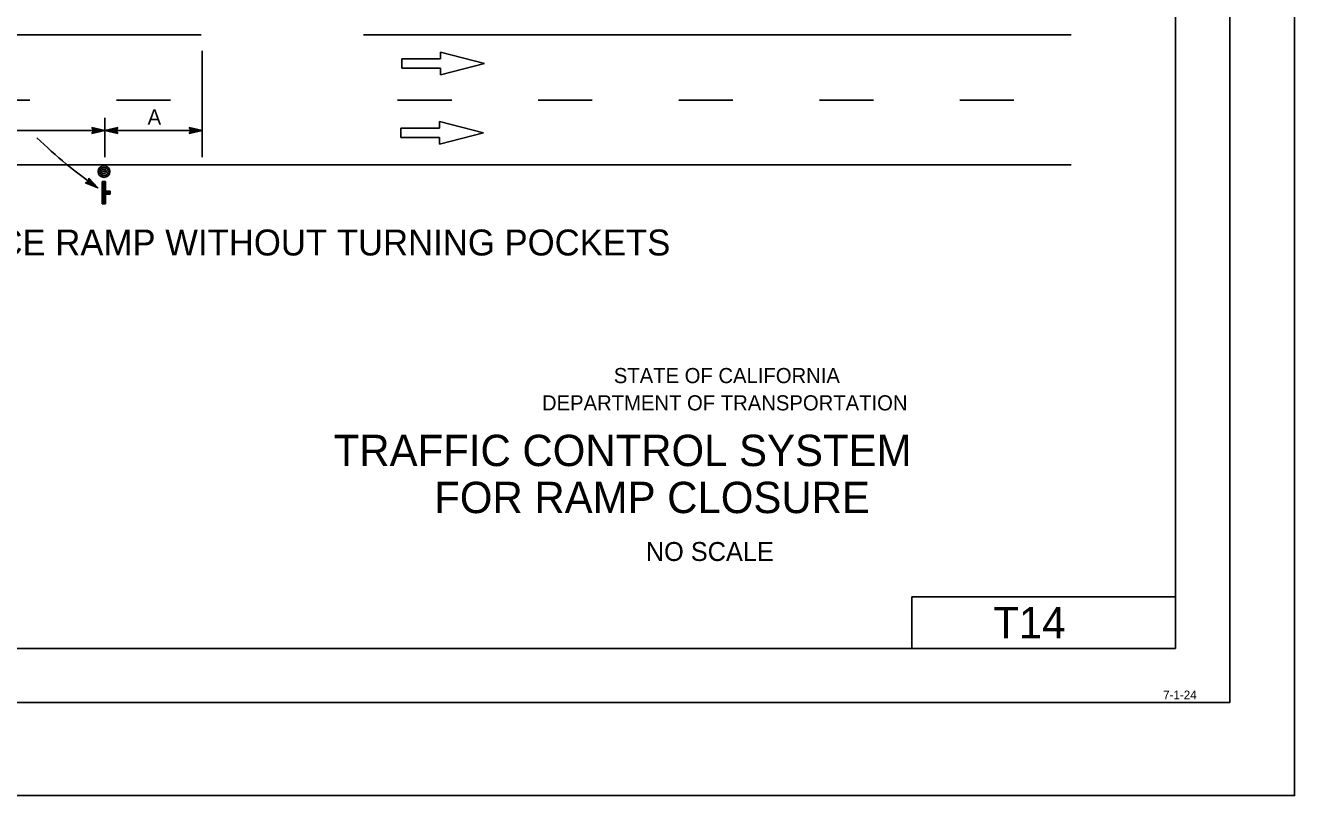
# Model space of a CAD drawing. Extents: x -893 to 867, y -474 to 712.
# Drawn here: x 280 to 867, y -474 to -118 of the extents above; entities that cross this region are included whole.
import ezdxf

# ---------------------------------------------------------------- set-up
doc = ezdxf.new("R2010")
doc.units = 0
for name, color, linetype in [('border_INSIDE-BORDER-anno', 7, 'Continuous'), ('border_PLOTTING-ELEMENTS', 7, 'Continuous'), ('border_rw_22x34_Cut_Lines', 7, 'Continuous'), ('border_SHEET', 7, 'Continuous'), ('border_WITHIN-BORDER-anno', 7, 'Continuous'), ('pp_PRESENTATION', 7, 'Continuous'), ('tcd_PVMT-MARKER', 7, 'Continuous'), ('tcd_PVMT-MARKER-anno', 7, 'Continuous'), ('tcd_SIGN-ROADSIDE', 7, 'Continuous'), ('tcd_SIGN-ROADSIDE-anno', 7, 'Continuous')]:
    doc.layers.add(name, color=color, linetype=linetype)

msp = doc.modelspace()

# ---------------------------------------------------------------- linework, layer by layer
at = {"layer": 'border_PLOTTING-ELEMENTS'}
for points in [[(-893.46, -474.05), (866.54, -474.05), (866.54, 711.95), (-893.46, 711.95)], [(-863.46, 668.95), (836.54, 668.95), (836.54, -431.05), (-863.46, -431.05)]]:
    msp.add_lwpolyline(points, close=True, dxfattribs=at)
at = {"layer": 'border_rw_22x34_Cut_Lines'}
msp.add_lwpolyline([(-863.46, 668.95), (836.54, 668.95), (836.54, -431.05), (-863.46, -431.05)], close=True, dxfattribs=at)
at = {"layer": 'border_SHEET'}
for p, q in [((811.54, 643.95), (811.54, -406.05)), ((689.51, -406.05), (689.51, -382.05)), ((689.51, -382.05), (811.51, -382.05)), ((811.54, -406.05), (-813.46, -406.05))]:
    msp.add_line(p, q, dxfattribs=at)
at = {"layer": 'pp_PRESENTATION'}
for p, q in [((453.74, -135.48), (453.74, -133.36)), ((453.74, -133.36), (471.67, -133.36)), ((471.67, -133.36), (471.67, -130.27)), ((471.67, -130.27), (491.99, -135.48)), ((453.74, -137.61), (453.74, -135.48)), ((471.67, -137.61), (453.74, -137.61)), ((491.99, -135.48), (471.67, -140.7)), ((471.67, -140.7), (471.67, -137.61)), ((471.17, -165.43), (471.17, -162.34)), ((471.17, -162.34), (491.49, -167.56)), ((453.24, -167.56), (453.24, -165.43)), ((453.24, -165.43), (471.17, -165.43)), ((453.24, -169.68), (453.24, -167.56)), ((471.17, -169.68), (453.24, -169.68)), ((491.49, -167.56), (471.17, -172.78)), ((471.17, -172.78), (471.17, -169.68))]:
    msp.add_line(p, q, dxfattribs=at)
at = {"layer": 'tcd_PVMT-MARKER'}
for p, q in [((61, -122.26), (361, -122.26)), ((436.08, -122.26), (763.28, -122.26)), ((61, -182.26), (763.28, -182.26))]:
    msp.add_line(p, q, dxfattribs=at)
for points in [[(256.79, -152.41), (281.79, -152.41)], [(321.79, -152.41), (346.79, -152.41)], [(451.79, -152.41), (476.79, -152.41)], [(516.79, -152.41), (541.79, -152.41)], [(581.79, -152.41), (606.79, -152.41)], [(646.79, -152.41), (671.79, -152.41)], [(711.79, -152.41), (736.79, -152.41)]]:
    msp.add_lwpolyline(points, dxfattribs=at)
at = {"layer": 'tcd_SIGN-ROADSIDE'}
for p, q in [((316.73, -190.04), (315.26, -190.04)), ((315.26, -190.04), (315.26, -200.37)), ((315.99, -190.04), (315.99, -200.37)), ((316.73, -200.37), (316.73, -190.04)), ((316.73, -194.47), (317.47, -194.47)), ((316.73, -195.21), (316.73, -195.21)), ((317.47, -195.95), (316.73, -195.95)), ((317.47, -194.47), (318.95, -194.47)), ((317.47, -194.47), (317.47, -195.95)), ((318.95, -195.95), (317.47, -195.95)), ((318.21, -194.47), (318.21, -195.95)), ((318.95, -194.47), (318.95, -195.95)), ((316.73, -200.37), (315.26, -200.37))]:
    msp.add_line(p, q, dxfattribs=at)
for radius in [2.72, 1.91, 1.09, 0.272]:
    msp.add_circle((316.02, -185.43), radius, dxfattribs=at)
at = {"layer": 'tcd_SIGN-ROADSIDE-anno'}
for p, q in [((361.46, -129.52), (361.46, -178.74)), ((316.46, -160.6), (316.46, -178.74)), ((176.46, -166.43), (316.46, -166.43)), ((311.26, -166.43), (310.46, -165.09)), ((310.46, -165.09), (310.46, -165.09)), ((310.46, -165.09), (316.46, -166.43)), ((316.46, -166.43), (310.46, -167.76)), ((310.46, -167.76), (311.26, -166.43)), ((310.46, -167.76), (310.46, -167.76)), ((310.68, -165.45), (315.08, -166.43)), ((315.07, -166.43), (310.7, -167.4)), ((313.7, -166.43), (310.87, -167.05)), ((310.91, -165.81), (313.7, -166.43)), ((311.09, -166.15), (312.32, -166.43)), ((312.32, -166.43), (311.11, -166.69)), ((316.46, -166.43), (322.46, -165.1)), ((316.46, -166.43), (316.46, -166.43)), ((322.46, -167.77), (316.46, -166.43)), ((316.46, -166.43), (316.46, -166.43)), ((316.46, -166.43), (361.46, -166.43)), ((322.25, -167.41), (317.84, -166.43)), ((317.85, -166.43), (322.23, -165.46)), ((319.23, -166.43), (322.05, -165.81)), ((322.01, -167.05), (319.23, -166.43)), ((320.61, -166.43), (321.82, -166.16)), ((321.84, -166.71), (320.61, -166.43)), ((322.46, -165.1), (321.66, -166.43)), ((321.66, -166.43), (322.46, -167.77)), ((322.46, -165.1), (322.46, -165.1)), ((322.46, -167.77), (322.46, -167.77)), ((353.3, -166.43), (361.46, -166.43)), ((356.26, -166.43), (355.46, -165.09)), ((355.46, -165.09), (355.46, -165.09)), ((355.46, -165.09), (361.46, -166.43)), ((361.46, -166.43), (355.46, -167.76)), ((355.46, -167.76), (356.26, -166.43)), ((355.46, -167.76), (355.46, -167.76)), ((355.68, -165.45), (360.08, -166.43)), ((360.07, -166.43), (355.7, -167.4)), ((358.7, -166.43), (355.87, -167.05)), ((355.91, -165.81), (358.7, -166.43)), ((356.09, -166.15), (357.32, -166.43)), ((357.32, -166.43), (356.11, -166.69)), ((361.46, -166.43), (361.46, -166.43))]:
    msp.add_line(p, q, dxfattribs=at)
msp.add_lwpolyline([(309.01, -188.52), (313.13, -192.96), (307.52, -190.69), (307.89, -190.52), (312, -192.18), (308.99, -188.93), (308.96, -189.33), (310.89, -191.41), (308.26, -190.35), (308.63, -190.18), (309.77, -190.64), (308.93, -189.74), (308.91, -190.06), (307.52, -190.69), (308.91, -190.06)], close=True, dxfattribs=at)
msp.add_arc((431.82, -20.6), 209.28, 225.4645, 235.4472, dxfattribs=at)

# ---------------------------------------------------------------- texts
at = {"layer": 'border_INSIDE-BORDER-anno'}
for s, height, p in [('STATE OF CALIFORNIA', 7, (551.76, -283.28)), ('DEPARTMENT OF TRANSPORTATION', 7, (518.53, -295.89)), ('TRAFFIC CONTROL SYSTEM', 14.5, (422.25, -321.64)), ('FOR RAMP CLOSURE', 14.5, (468.72, -343.39)), ('NO SCALE', 8.75, (566.56, -365.52))]:
    msp.add_text(s, height=height, dxfattribs=at).set_placement(p)
at = {"layer": 'border_WITHIN-BORDER-anno'}
for s, height, p in [('T14', 14.5, (727.19, -401.3)), ('7-1-24', 4, (805.78, -429.47))]:
    msp.add_text(s, height=height, dxfattribs=at).set_placement(p)
at = {"layer": 'tcd_PVMT-MARKER-anno'}
msp.add_text('ENTRANCE RAMP WITHOUT TURNING POCKETS', height=12, dxfattribs=at).set_placement((200.79, -224.24))
at = {"layer": 'tcd_SIGN-ROADSIDE-anno'}
msp.add_text('A', height=7, dxfattribs=at).set_placement((336.2, -163.71))

doc.saveas('drawing.dxf')
